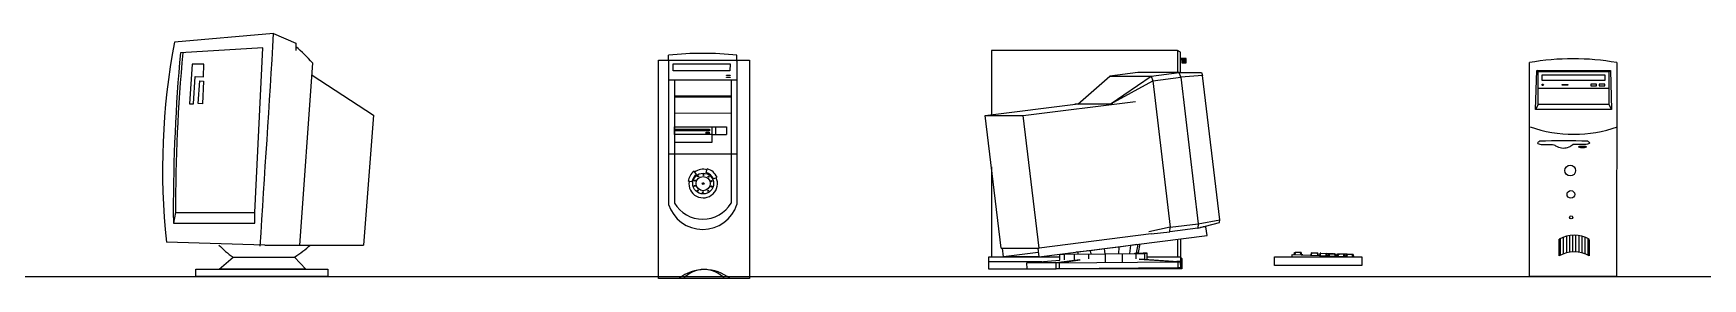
# Model space of a CAD drawing. Header units: millimetres. Extents: x 4513 to 24862, y 3359 to 11488.
# Drawn here: x 14054 to 17499, y 10876 to 11383 of the extents above; entities that cross this region are included whole.
import ezdxf

# ---------------------------------------------------------------- set-up
doc = ezdxf.new("R2010")
doc.units = ezdxf.units.MM
doc.layers.add('dwgmodels.com', color=169, linetype='Continuous')

msp = doc.modelspace()

# ---------------------------------------------------------------- hatches: boundary and pattern name
h = msp.add_hatch()
h.set_pattern_fill('ANSI31', color=256, scale=2, angle=44.9852, style=0)
h.set_pattern_definition([(89.9852, (12025.633, 17291.825), (-6.35, 0.0016403), [])])
h.paths.add_polyline_path([(17202.6, 10957.3), (17202.5, 10922.8, -0.267539), (17264.8, 10922.8), (17264.8, 10957.2, 0.267539)])

# ---------------------------------------------------------------- linework, layer by layer
for p, q in [((14550.2, 11382.6), (14345.8, 11364.3)), ((14550.2, 11382.6), (14595.7, 11362.7)), ((14527.8, 11352.5), (14357.9, 11342.7)), ((14511.6, 11012.5), (14527.8, 11352.5)), ((14595.7, 11362.7), (14596.3, 11347.2)), ((15365.2, 11327.5), (15365.2, 11337.5)), ((15506.2, 11325.5), (15506.2, 11337.5)), ((16415, 11347, -785.8), (16031.1, 11347, -785.8)), ((16031.1, 11347, -785.8), (16031.1, 11214.5, -785.8)), ((16421.1, 11344.1, -785.8), (16415, 11347, -785.8)), ((16415, 11347, -785.8), (16415, 11301.6, -785.8)), ((16421.1, 11301.5, -785.8), (16421.1, 11344.1, -785.8)), ((16422.6, 11327.4, -785.8), (16422.6, 11332.2, -785.8)), ((14381.9, 11318.9), (14376.8, 11236.9)), ((14406.2, 11318.9), (14381.9, 11318.9)), ((14405.6, 11292.6), (14406.2, 11318.9)), ((14630.3, 11321.5), (14603.4, 10944.2)), ((15344.3, 10876.1), (15344.4, 11327.5)), ((15344.4, 11327.5), (15532.1, 11327.5)), ((15365.2, 11327.5), (15365.1, 11029.4)), ((15374.8, 11305.3), (15374.8, 11319.5)), ((15374.8, 11319.5), (15491.9, 11319.4)), ((15491.8, 11305.2), (15374.8, 11305.3)), ((15491.9, 11319.4), (15491.8, 11305.2)), ((15506.2, 11327.5), (15506.1, 11029.4)), ((15532.1, 11327.5), (15532, 10876)), ((16333.4, 11301.6, -785.8), (16275.5, 11294.2, -785.8)), ((16418.6, 11301.6, -785.8), (16333.4, 11301.6, -785.8)), ((16360.8, 11294.2, -785.8), (16418.6, 11301.6, -785.8)), ((16422.1, 11292.2, -785.8), (16418.6, 11301.6, -785.8)), ((16418.6, 11301.6, -785.8), (16465, 11301.5, -785.8)), ((16433.1, 11330.9, -785.8), (16424.1, 11330.9, -785.8)), ((16424.1, 11330.9, -785.8), (16424.1, 11322, -785.8)), ((16433.1, 11330.8, -785.8), (16424.1, 11330.8, -785.8)), ((16424.1, 11329.9, -785.8), (16433.1, 11329.9, -785.8)), ((16433.1, 11328.4, -785.8), (16424.1, 11328.4, -785.8)), ((16424.1, 11326.6, -785.8), (16433.1, 11326.6, -785.8)), ((16433.1, 11324.7, -785.8), (16424.1, 11324.7, -785.8)), ((16424.1, 11323.2, -785.8), (16433.1, 11323.2, -785.8)), ((16433.1, 11322.2, -785.8), (16424.1, 11322.2, -785.8)), ((16424.1, 11322, -785.8), (16433.1, 11322, -785.8)), ((16433.1, 11322, -785.8), (16433.1, 11330.9, -785.8)), ((16433.1, 11322, -785.8), (16433.1, 11322.2, -785.8)), ((16465, 11301.5, -785.8), (16467.1, 11295.5, -785.8)), ((17159.6, 11303.7), (17156.6, 11306.1)), ((17304.9, 11303.7), (17308.3, 11306)), ((14385.1, 11236.9), (14388.3, 11293.3)), ((14388.3, 11293.3), (14405.6, 11292.6)), ((14394.7, 11237.5), (14397.9, 11284.3)), ((14397.9, 11284.3), (14405.6, 11283.6)), ((14405.6, 11283.6), (14403.7, 11236.9)), ((14629.4, 11296), (14756.3, 11213.8)), ((15365.2, 11286.8), (15506.2, 11286.7)), ((15377.2, 11286.8), (15377.1, 11032)), ((15484.7, 11296.4), (15492.4, 11296.4)), ((15484.7, 11295.6), (15484.7, 11296.4)), ((15492.4, 11295.6), (15484.7, 11295.6)), ((15484.7, 11292.2), (15492.4, 11292.2)), ((15484.7, 11291.4), (15484.7, 11292.2)), ((15492.4, 11291.4), (15484.7, 11291.4)), ((15492.4, 11296.4), (15492.4, 11295.6)), ((15492.4, 11292.2), (15492.4, 11291.4)), ((15494.2, 11286.7), (15494.1, 11032)), ((16209.4, 11236.4, -785.8), (16275.5, 11294.2, -785.8)), ((16275.5, 11294.2, -785.8), (16360.8, 11294.2, -785.8)), ((16276.3, 11236.4, -785.8), (16360.8, 11294.2, -785.8)), ((16276.3, 11236.4, -785.8), (16364.2, 11284.8, -785.8)), ((16360.8, 11294.2, -785.8), (16364.2, 11284.8, -785.8)), ((16364.2, 11284.8, -785.8), (16422.1, 11292.2, -785.8)), ((16364.2, 11284.8, -785.8), (16400.3, 10982.1, -785.8)), ((16467.1, 11295.5, -785.8), (16422.1, 11292.2, -785.8)), ((16422.1, 11292.2, -785.8), (16458.1, 10989.4, -785.8)), ((16502.6, 10997.8, -785.8), (16467.1, 11295.5, -785.8)), ((17159.6, 11269.7), (17304.9, 11269.6)), ((14376.8, 11236.9), (14385.1, 11236.9)), ((14403.7, 11236.9), (14394.7, 11237.5)), ((15377.2, 11253.4), (15494.1, 11253.4)), ((15377.2, 11251.5), (15494.1, 11251.5)), ((16018.5, 11212.9, -785.8), (16210.3, 11237.2, -785.8)), ((16097, 11212.9, -785.8), (16328.3, 11242.2, -785.8)), ((16282, 11236.4, -785.8), (16203.6, 11236.4, -785.8)), ((17159.5, 11235.6), (17154, 11225.6)), ((17305, 11235.6), (17310.8, 11225.6)), ((14756.3, 11213.8), (14735.7, 10945.4)), ((15377.2, 11218.2), (15494.1, 11218.1)), ((16051.2, 10939, -785.8), (16018.5, 11212.9, -785.8)), ((16018.5, 11212.9, -785.8), (16097, 11212.9, -785.8)), ((16129.6, 10939, -785.8), (16097, 11212.9, -785.8)), ((15377.2, 11173.5), (15377.2, 11189.6)), ((15377.2, 11189.6), (15454.4, 11189.6)), ((15454.4, 11173.5), (15377.2, 11173.5)), ((15379.6, 11181.3), (15379.6, 11184.6)), ((15379.6, 11184.6), (15449.6, 11184.6)), ((15449.6, 11181.3), (15379.6, 11181.3)), ((15443, 11178.5), (15448.9, 11178.5)), ((15443, 11175.7), (15443, 11178.5)), ((15448.9, 11175.7), (15443, 11175.7)), ((15448.9, 11178.5), (15448.9, 11175.7)), ((15449.6, 11184.6), (15449.6, 11181.3)), ((15454.4, 11189.6), (15484.7, 11189.6)), ((15454.4, 11189.6), (15454.4, 11173.5)), ((15454.4, 11173.5), (15454.4, 11157.2)), ((15454.4, 11173.5), (15484.7, 11173.5)), ((15462.7, 11173.5), (15462.7, 11189.6)), ((15484.7, 11189.6), (15484.7, 11173.5)), ((15365.2, 11134), (15506.1, 11134)), ((15454.4, 11157.2), (15377.2, 11157.2)), ((15422.5, 11091.3), (15417.7, 11097.7)), ((15442.8, 11095.1), (15445, 11102.8)), ((16031.1, 11106.9, -785.8), (16031.1, 10920.7, -785.8)), ((15413.3, 11075.9), (15405.3, 11077.1)), ((15457.9, 11082.3), (15465.1, 11085.6)), ((14343.1, 11012.5), (14343.8, 10990.7)), ((14347.8, 11012.5), (14343.8, 10990.7)), ((14343.8, 10990.7), (14511.3, 10990.7)), ((14347.8, 11012.5), (14511.6, 11012.5)), ((14511.3, 10990.7), (14511.6, 11012.5)), ((16400.3, 10982.1, -785.8), (16458.1, 10989.4, -785.8)), ((16457, 10980, -785.8), (16502, 10991.8, -785.8)), ((16458.1, 10989.4, -785.8), (16457, 10980, -785.8)), ((16458.1, 10989.4, -785.8), (16502.6, 10997.8, -785.8)), ((16502, 10991.8, -785.8), (16502.6, 10997.8, -785.8)), ((16128.9, 10921.1, -785.8), (16476.1, 10965, -785.8)), ((16361, 10968.3, -785.8), (16129.6, 10939, -785.8)), ((16400.3, 10982.1, -785.8), (16356.2, 10972.6, -785.8)), ((16360.9, 10968.3, -785.8), (16399.2, 10972.6, -785.8)), ((16360.9, 10968.3, -785.8), (16361, 10968.3, -785.8)), ((16399.2, 10972.6, -785.8), (16400.3, 10982.1, -785.8)), ((16457, 10980, -785.8), (16399.2, 10972.6, -785.8)), ((16415, 10957.3, -785.8), (16415, 10920.5, -785.8)), ((16421.1, 10958, -785.8), (16421.1, 10896.6, -785.8)), ((16473.9, 10982.9, -785.8), (16462.6, 10981.4, -785.8)), ((16473.9, 10982.9, -785.8), (16467.9, 10982.9, -785.8)), ((16476.1, 10965, -785.8), (16473.9, 10982.9, -785.8)), ((14532, 10945.4), (14329.2, 10951.6)), ((14532, 10945.4), (14735.7, 10945.4)), ((16025.1, 10920.7, -785.8), (16025.1, 10896.6, -785.8)), ((16172.7, 10920.7, -785.8), (16025.1, 10920.7, -785.8)), ((16051.2, 10939, -785.8), (16129.6, 10939, -785.8)), ((16056.2, 10921.1, -785.8), (16054, 10939, -785.8)), ((16127.7, 10930.2, -785.8), (16056.2, 10921.1, -785.8)), ((16128.9, 10921.1, -785.8), (16056.2, 10921.1, -785.8)), ((16126.7, 10939, -785.8), (16128.9, 10921.1, -785.8)), ((16172.7, 10914.1, -785.8), (16172.7, 10926.7, -785.8)), ((16174, 10926.9, -785.8), (16181, 10926.9, -785.8)), ((16174.1, 10926.9, -785.8), (16266.5, 10927.4, -785.8)), ((16178.1, 10926.9, -785.8), (16178.1, 10926.9, -785.8)), ((16181, 10926.9, -785.8), (16181, 10914.8, -785.8)), ((16184.4, 10928.1, -785.8), (16185, 10926.9, -785.8)), ((16192.2, 10926.9, -785.8), (16191.2, 10929, -785.8)), ((16201.8, 10926.9, -785.8), (16201.8, 10913.5, -785.8)), ((16234.7, 10933.8, -785.8), (16206.2, 10930.9, -785.8)), ((16209, 10931.1, -785.8), (16210.3, 10926.9, -785.8)), ((16229.2, 10933.2, -785.8), (16229.1, 10933.8, -785.8)), ((16231.8, 10927.2, -785.8), (16231.8, 10917.2, -785.8)), ((16264.6, 10937.3, -785.8), (16234.7, 10933.8, -785.8)), ((16234.7, 10933.8, -785.8), (16236.2, 10927.2, -785.8)), ((16258, 10937.4, -785.8), (16258.1, 10936.5, -785.8)), ((16294, 10941.1, -785.8), (16264.6, 10937.3, -785.8)), ((16265.6, 10927.3, -785.8), (16264.6, 10937.3, -785.8)), ((16266.5, 10927.4, -785.8), (16347.1, 10928.2, -785.8)), ((16266.7, 10909.3, -785.8), (16266.5, 10927.4, -785.8)), ((16287.5, 10940.2, -785.8), (16287.5, 10941.1, -785.8)), ((16294, 10941.1, -785.8), (16293.5, 10927.6, -785.8)), ((16318.3, 10944.5, -785.8), (16294, 10941.1, -785.8)), ((16300.7, 10927.7, -785.8), (16300.7, 10909.6, -785.8)), ((16313, 10943.7, -785.8), (16313, 10944.4, -785.8)), ((16318.3, 10944.5, -785.8), (16316.3, 10927.8, -785.8)), ((16331, 10946.7, -785.8), (16318.3, 10944.5, -785.8)), ((16325.5, 10927.8, -785.8), (16330.5, 10928.8, -785.8)), ((16344.2, 10928.3, -785.8), (16327.2, 10928.2, -785.8)), ((16328.9, 10927.9, -785.8), (16328.9, 10916.8, -785.8)), ((16330.5, 10928.8, -785.8), (16333.8, 10947, -785.8)), ((16330.5, 10928.8, -785.8), (16334.7, 10930.1, -785.8)), ((16334.7, 10930.1, -785.8), (16338.2, 10947.6, -785.8)), ((16344.2, 10928.1, -785.8), (16344.2, 10928.3, -785.8)), ((16352.5, 10928.3, -785.8), (16344.2, 10928.3, -785.8)), ((16347.1, 10928.2, -785.8), (16352.5, 10928.3, -785.8)), ((16347.1, 10928.2, -785.8), (16347.1, 10915.6, -785.8)), ((16352.5, 10915.3, -785.8), (16352.5, 10928.3, -785.8)), ((16421.1, 10920.7, -785.8), (16352.5, 10920.7, -785.8)), ((16421.1, 10920.7, -785.8), (16424.1, 10917.7, -785.8)), ((16615.5, 10921.1, -785.8), (16795.5, 10921.1, -785.8)), ((16615.5, 10903, -785.8), (16615.5, 10921.1, -785.8)), ((16651.5, 10921.1, -785.8), (16651.7, 10925.6, -785.8)), ((16651.7, 10925.6, -785.8), (16783.6, 10921.1, -785.8)), ((16655.8, 10925.4, -785.8), (16655.3, 10925.4, -785.8)), ((16655.8, 10925.4, -785.8), (16656.6, 10930.2, -785.8)), ((16656.6, 10930.2, -785.8), (16658.2, 10930.1, -785.8)), ((16658.2, 10930.1, -785.8), (16657.3, 10925.4, -785.8)), ((16668.6, 10929.7, -785.8), (16658.2, 10930.1, -785.8)), ((16670.1, 10929.7, -785.8), (16668.6, 10929.7, -785.8)), ((16668.6, 10929.7, -785.8), (16670.1, 10925, -785.8)), ((16671.7, 10924.9, -785.8), (16670.1, 10929.7, -785.8)), ((16672.2, 10925, -785.8), (16671.7, 10925, -785.8)), ((16674.1, 10924.9, -785.8), (16671.7, 10924.9, -785.8)), ((16672.2, 10924.9, -785.8), (16672.2, 10925, -785.8)), ((16690.9, 10929, -785.8), (16690.1, 10924.2, -785.8)), ((16691.1, 10928.9, -785.8), (16690.2, 10924.2, -785.8)), ((16692.5, 10928.9, -785.8), (16690.9, 10929, -785.8)), ((16692.6, 10928.9, -785.8), (16691.1, 10928.9, -785.8)), ((16691.8, 10924.2, -785.8), (16692.6, 10928.9, -785.8)), ((16703.1, 10928.5, -785.8), (16692.6, 10928.9, -785.8)), ((16704.6, 10928.5, -785.8), (16703.1, 10928.5, -785.8)), ((16703.1, 10928.5, -785.8), (16704.6, 10923.7, -785.8)), ((16706.1, 10923.7, -785.8), (16704.6, 10928.5, -785.8)), ((16709.1, 10928.3, -785.8), (16708.3, 10923.6, -785.8)), ((16709.1, 10928.3, -785.8), (16709.1, 10928.3, -785.8)), ((16710.8, 10928.3, -785.8), (16709.3, 10928.3, -785.8)), ((16709.9, 10923.5, -785.8), (16710.8, 10928.3, -785.8)), ((16710.8, 10928.3, -785.8), (16721.2, 10927.9, -785.8)), ((16721.2, 10927.9, -785.8), (16722.8, 10927.8, -785.8)), ((16722.8, 10923.1, -785.8), (16721.2, 10927.9, -785.8)), ((16735.3, 10927.4, -785.8), (16722.2, 10927.8, -785.8)), ((16722.8, 10927.8, -785.8), (16724.3, 10923, -785.8)), ((16726.6, 10923, -785.8), (16727.4, 10927.7, -785.8)), ((16727.4, 10927.7, -785.8), (16729, 10927.6, -785.8)), ((16727.4, 10927.7, -785.8), (16727.4, 10927.6, -785.8)), ((16727.4, 10927.6, -785.8), (16727.6, 10927.7, -785.8)), ((16729, 10927.6, -785.8), (16728.1, 10923, -785.8)), ((16729, 10927.6, -785.8), (16739.6, 10927.3, -785.8)), ((16736.8, 10927.3, -785.8), (16735.3, 10927.4, -785.8)), ((16735.3, 10927.4, -785.8), (16735.3, 10927.3, -785.8)), ((16735.3, 10927.3, -785.8), (16735.3, 10927.4, -785.8)), ((16739.6, 10927.2, -785.8), (16739.4, 10927.3, -785.8)), ((16739.4, 10927.3, -785.8), (16740.9, 10927.2, -785.8)), ((16740.9, 10922.5, -785.8), (16739.4, 10927.3, -785.8)), ((16739.6, 10927.3, -785.8), (16739.6, 10927.2, -785.8)), ((16740.9, 10927.2, -785.8), (16742.5, 10922.5, -785.8)), ((16744.1, 10922.4, -785.8), (16743, 10922.5, -785.8)), ((16745.5, 10927, -785.8), (16744.7, 10922.4, -785.8)), ((16744.8, 10922.4, -785.8), (16745.6, 10927, -785.8)), ((16745.6, 10927, -785.8), (16745.5, 10927, -785.8)), ((16745.6, 10927, -785.8), (16747.1, 10927, -785.8)), ((16747.1, 10927, -785.8), (16746.3, 10922.3, -785.8)), ((16747.1, 10927, -785.8), (16757.6, 10926.6, -785.8)), ((16749.8, 10926.9, -785.8), (16748.1, 10926.9, -785.8)), ((16749.6, 10926.9, -785.8), (16749.8, 10926.9, -785.8)), ((16758.6, 10926.6, -785.8), (16749.8, 10926.9, -785.8)), ((16757.6, 10926.6, -785.8), (16759.1, 10926.6, -785.8)), ((16759.1, 10921.9, -785.8), (16757.6, 10926.6, -785.8)), ((16759.1, 10926.6, -785.8), (16760.6, 10921.8, -785.8)), ((16763.5, 10926.4, -785.8), (16759.1, 10926.5, -785.8)), ((16763.7, 10926.4, -785.8), (16762.8, 10921.7, -785.8)), ((16763, 10921.7, -785.8), (16763.8, 10926.4, -785.8)), ((16763.8, 10926.4, -785.8), (16763.7, 10926.4, -785.8)), ((16763.7, 10926.4, -785.8), (16763.7, 10926.4, -785.8)), ((16763.8, 10926.4, -785.8), (16765.3, 10926.4, -785.8)), ((16763.9, 10926.4, -785.8), (16763.8, 10926.4, -785.8)), ((16765.5, 10926.4, -785.8), (16763.9, 10926.4, -785.8)), ((16765.3, 10926.4, -785.8), (16764.5, 10921.6, -785.8)), ((16765.5, 10926.4, -785.8), (16765.3, 10926.3, -785.8)), ((16765.3, 10926.3, -785.8), (16765.5, 10926.4, -785.8)), ((16765.3, 10926.4, -785.8), (16775.8, 10926, -785.8)), ((16775.9, 10926, -785.8), (16765.5, 10926.4, -785.8)), ((16775.8, 10926, -785.8), (16777.3, 10925.9, -785.8)), ((16777.3, 10921.2, -785.8), (16775.8, 10926, -785.8)), ((16777.4, 10925.9, -785.8), (16775.9, 10926, -785.8)), ((16775.9, 10926, -785.8), (16775.9, 10925.9, -785.8)), ((16775.9, 10925.9, -785.8), (16775.9, 10926, -785.8)), ((16777.3, 10925.9, -785.8), (16778.8, 10921.1, -785.8)), ((16778.8, 10921.1, -785.8), (16777.4, 10925.9, -785.8)), ((16795.5, 10921.1, -785.8), (16795.5, 10903, -785.8)), ((16025.1, 10911.1, -785.8), (16135.5, 10911.1, -785.8)), ((16025.1, 10896.6, -785.8), (16104.6, 10896.6, -785.8)), ((16104.6, 10908.5, -785.8), (16172.7, 10914.1, -785.8)), ((16104.7, 10896.5, -785.8), (16104.6, 10908.5, -785.8)), ((16164.5, 10908.5, -785.8), (16104.6, 10908.5, -785.8)), ((16104.6, 10896.6, -785.8), (16104.7, 10896.5, -785.8)), ((16104.7, 10896.5, -785.8), (16164.6, 10896.5, -785.8)), ((16213.8, 10915, -785.8), (16164.5, 10908.5, -785.8)), ((16164.5, 10908.5, -785.8), (16416.7, 10910.6, -785.8)), ((16164.6, 10896.5, -785.8), (16164.5, 10908.5, -785.8)), ((16171.6, 10896.6, -785.8), (16164.6, 10896.5, -785.8)), ((16171.5, 10908.6, -785.8), (16214.2, 10914.6, -785.8)), ((16171.6, 10896.6, -785.8), (16171.5, 10908.6, -785.8)), ((16416.8, 10898.5, -785.8), (16171.6, 10896.6, -785.8)), ((16424.1, 10896.6, -785.8), (16171.6, 10896.6, -785.8)), ((16336, 10916.4, -785.8), (16421, 10910.6, -785.8)), ((16416.7, 10910.6, -785.8), (16336.1, 10916.3, -785.8)), ((16421.1, 10911.1, -785.8), (16413.8, 10911.1, -785.8)), ((16416.7, 10910.6, -785.8), (16421, 10910.6, -785.8)), ((16416.8, 10898.5, -785.8), (16416.7, 10910.6, -785.8)), ((16421.1, 10898.6, -785.8), (16416.8, 10898.5, -785.8)), ((16421, 10910.6, -785.8), (16421.1, 10898.6, -785.8)), ((16421.1, 10911.1, -785.8), (16424.1, 10908.6, -785.8)), ((16424.1, 10917.7, -785.8), (16424.1, 10896.6, -785.8)), ((16795.5, 10903, -785.8), (16615.5, 10903, -785.8)), ((15532, 10876), (15344.3, 10876.1))]:
    msp.add_line(p, q)
for points in [[(17321.4, 11322.2), (17321.3, 10880.2), (17141.3, 10880.2), (17141.4, 11322.2)], [(17202.5, 10922.8), (17202.5, 10922.8), (17202.6, 10957.3)], [(17264.8, 10957.2), (17264.8, 10922.8)]]:
    msp.add_lwpolyline(points)
for points in [[(17156.6, 11306.1), (17308.3, 11306), (17310.8, 11225.6), (17154, 11225.6)], [(17159.6, 11303.7), (17304.9, 11303.7), (17305, 11235.6), (17159.5, 11235.6)], [(17167.5, 11296.9), (17297.1, 11296.9), (17297.1, 11285.2), (17167.4, 11285.3)], [(17209.1, 11276.8), (17220.5, 11276.8), (17220.5, 11275.3), (17209.1, 11275.3)], [(17279.8, 11277.9), (17268.3, 11277.9), (17268.3, 11274.2), (17279.8, 11274.2)], [(17297.1, 11277.9), (17285.5, 11277.9), (17285.5, 11274.2), (17297.1, 11274.2)], [(14466.5, 10920.1), (14593.6, 10920.6), (14616.4, 10895.6), (14437.5, 10895.6)], [(14389.9, 10895.6), (14661.9, 10895.6), (14661.9, 10880.2), (14389.9, 10880.2)]]:
    msp.add_lwpolyline(points, close=True)
for centre, radius in [((17168.5, 11276.3), 1.67), ((15436.5, 11072.4), 21.5), ((15437.1, 11090.4), 1.12), ((17225.5, 11099.3), 11.2), ((15419.2, 11067.4), 1.12), ((15419.6, 11078.5), 1.12), ((15436.5, 11072.4), 14.7), ((15425.5, 11058.2), 1.12), ((15426.4, 11087.3), 1.12), ((15436.5, 11072.4), 1.81), ((15446.6, 11057.5), 1.12), ((15447.6, 11086.6), 1.12), ((15453.5, 11066.3), 1.12), ((15453.8, 11077.4), 1.12), ((17226.8, 11049.9), 7.9), ((15435.9, 11054.4), 1.12), ((17227.5, 11002.5), 3.29)]:
    msp.add_circle(centre, radius)
for centre, radius, start, end in [((-74114.7, 16791.9), 88829.8, 356.224955, 356.508812), ((15716.2, 11102.4), 1395.2, 169.1805, 186.2059), ((18049.3, 11012.4), 3706.2, 174.887, 179.998), ((18001.4, 11013.6), 3653.6, 174.8402, 180.0168), ((14462.3, 11184.5), 216.7, 39.18, 51.9009), ((15435.5, 10682.8), 658.5, 83.8417, 96.1287), ((17231.3, 10813.9), 516.2, 79.9451, 100.0253), ((17233, 11449.1), 274.9, 250.876, 289.0944), ((17211.5, 9437.6), 1723, 88.3223, 91.6481), ((15436.5, 11072.4), 31.5, 126.5448, 171.3959), ((15436.5, 11072.4), 23.5, 126.5448, 171.3959), ((15436.5, 11072.4), 29.5, 74.4462, 126.5448), ((15436.5, 11072.4), 23.5, 24.7785, 74.4462), ((15436.5, 11072.4), 31.5, 24.7785, 74.4462), ((15436.5, 11072.4), 29.5, 171.3959, 24.7785), ((15435.6, 11051.6), 73.9, 197.5008, 342.4696), ((15435.6, 11066.6), 67.9, 210.5952, 329.3752), ((17233.7, 10903.2), 62.4, 60.029, 119.9414), ((14610.2, 11117.2), 243.9, 224.7513, 233.8962), ((14431.4, 11167.3), 295.2, 303.3161, 311.2929), ((17233.7, 10868.8), 62.4, 60.029, 119.9414), ((15439.4, 10811.1), 83.7, 50.8496, 129.1208), ((15438.2, 10838.3), 56.6, 41.8452, 138.1252)]:
    msp.add_arc(centre, radius, start, end)
msp.add_ellipse((17250.8, 11148.1), major_axis=(-8.2, 0), ratio=0.218381)
for points in [[(17162, 11159.9), (17158.3, 11155.9), (17165.6, 11153.2), (17181.8, 11153.3), (17191.7, 11152.6)], [(17262, 11159.9), (17265.6, 11155.9), (17258.3, 11153.2), (17242.2, 11153.3), (17230.6, 11152.9)], [(17191.7, 11152.6), (17198.7, 11148.7), (17211, 11145.8), (17223.1, 11148.1), (17230.6, 11152.9)]]:
    msp.add_spline(points, degree=3)
at = {"layer": 'dwgmodels.com'}
msp.add_line((4513, 10880.2), (24839.2, 10880.2), dxfattribs=at)

doc.saveas('drawing.dxf')
